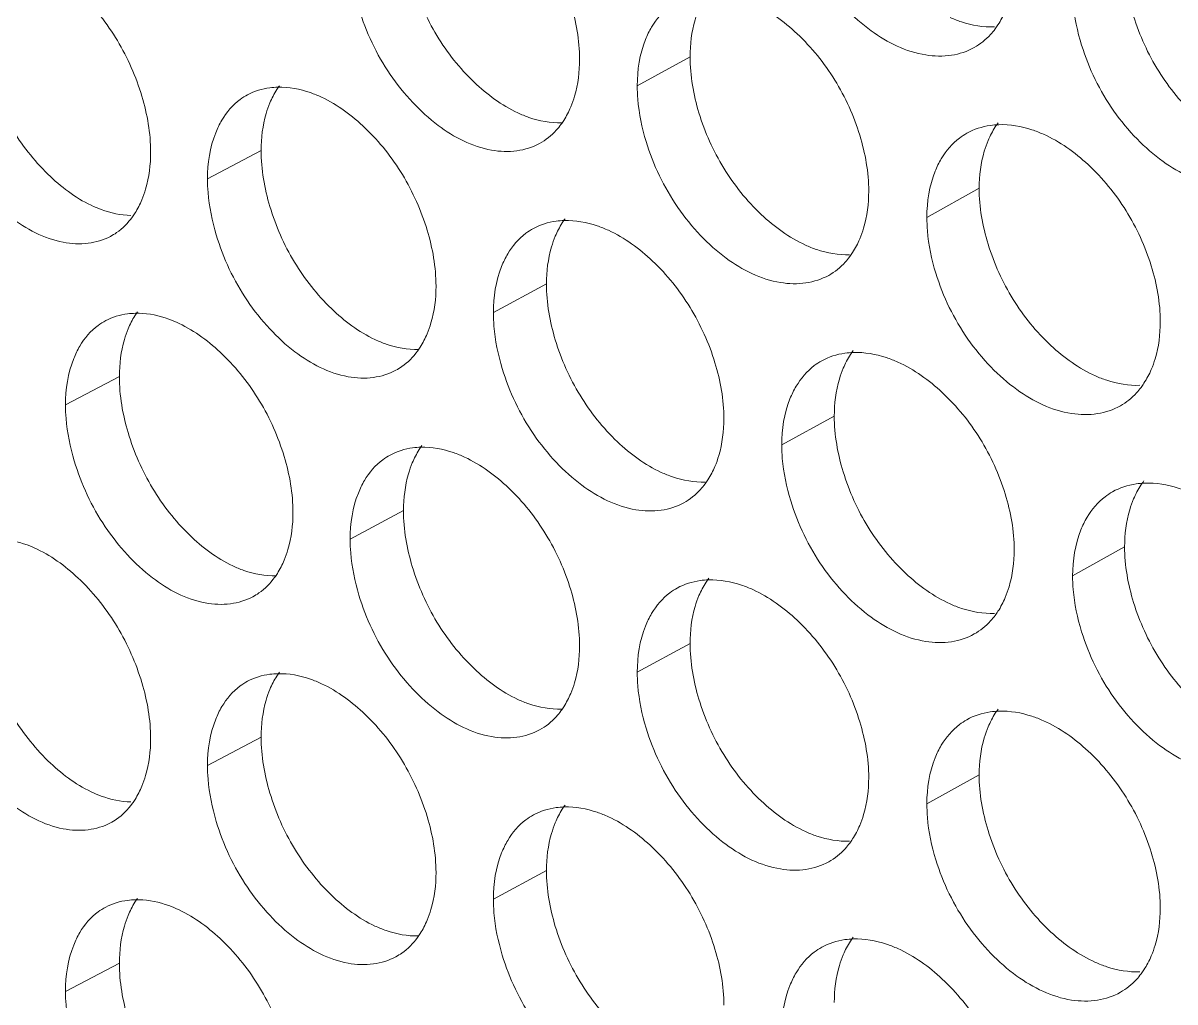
# Model space of a CAD drawing. Header units: millimetres. Extents: x 1177 to 4147, y 93 to 2194.
# Drawn here: x 2591.68 to 2607.16, y 832.32 to 845.47 of the extents above; entities that cross this region are included whole.
import ezdxf

# ---------------------------------------------------------------- set-up
doc = ezdxf.new("R2010")
doc.units = ezdxf.units.MM
doc.header["$LTSCALE"] = 0.1
doc.layers.get('0').update_dxf_attribs({"lineweight": 13})
doc.layers.add('标注', color=251, linetype='Continuous', lineweight=9)

# ---------------------------------------------------------------- blocks, each defined once
blk = doc.blocks.new('02')
at = {"layer": '标注'}
for p, q in [((4484.335, 798.428), (4483.321, 797.875)), ((4476.103, 796.631), (4475.073, 796.086)), ((4489.883, 795.907), (4488.88, 795.35)), ((4481.579, 794.072), (4480.56, 793.522)), ((4473.382, 792.295), (4472.348, 791.752)), ((4473.382, 792.295), (4472.348, 791.752)), ((4487.103, 791.539), (4486.094, 790.984)), ((4478.835, 789.724), (4477.811, 789.176)), ((4478.835, 789.724), (4477.811, 789.176)), ((4492.675, 789.032), (4491.677, 788.472)), ((4484.335, 787.178), (4483.321, 786.625)), ((4484.335, 787.178), (4483.321, 786.625)), ((4476.103, 785.381), (4475.073, 784.836)), ((4489.883, 784.657), (4488.88, 784.1)), ((4489.883, 784.657), (4488.88, 784.1)), ((4481.579, 782.822), (4480.56, 782.272)), ((4473.382, 781.045), (4472.348, 780.502))]:
    blk.add_line(p, q, dxfattribs=at)
for centre in [(4473.723, 791.993), (4473.723, 791.993), (4473.723, 780.743)]:
    blk.add_arc(centre, 1.518, 88.601, 91.1331, dxfattribs=at)
for points, knots in [([(4482.215, 798.383), (4482.215, 798.745), (4482.081, 799.495), (4481.613, 800.537), (4480.914, 801.416), (4480.32, 801.856), (4480.009, 802)], [0, 0, 0, 0, 0.245474, 0.508798, 0.767386, 1, 1, 1, 1]), ([(4486.266, 801.163), (4486.403, 800.715), (4486.713, 800.073), (4487.297, 799.359), (4487.918, 798.805), (4488.634, 798.448), (4489.344, 798.432), (4489.655, 798.533), (4489.789, 798.608)], [0, 0, 0, 0, 0.289156, 0.431962, 0.567662, 0.803187, 0.90495, 1, 1, 1, 1]), ([(4478.835, 800.974), (4478.835, 800.611), (4478.968, 799.861), (4479.431, 798.818), (4480.127, 797.939), (4480.719, 797.498), (4481.029, 797.354)], [0, 0, 0, 0, 0.245779, 0.509251, 0.767678, 1, 1, 1, 1]), ([(4473.982, 796.601), (4473.982, 796.964), (4473.849, 797.715), (4473.388, 798.759), (4472.699, 799.642), (4472.112, 800.087), (4471.804, 800.234)], [0, 0, 0, 0, 0.246007, 0.509819, 0.768332, 1, 1, 1, 1]), ([(4492.675, 800.282), (4492.675, 799.921), (4492.811, 799.171), (4493.285, 798.132), (4493.997, 797.26), (4494.601, 796.828), (4494.917, 796.689)], [0, 0, 0, 0, 0.244904, 0.507573, 0.76612, 1, 1, 1, 1]), ([(4491.677, 799.722), (4491.677, 799.636), (4491.693, 799.274), (4491.768, 798.915), (4491.85, 798.652)], [0, 0, 0, 0, 0.238976, 1, 1, 1, 1]), ([(4484.09, 799.49), (4484.04, 799.463), (4483.844, 799.336), (4483.688, 799.152), (4483.598, 799.001)], [0, 0, 0, 0, 0.24404, 1, 1, 1, 1]), ([(4487.764, 795.853), (4487.764, 796.215), (4487.629, 796.965), (4487.157, 798.005), (4486.451, 798.88), (4485.852, 799.317), (4485.539, 799.46)], [0, 0, 0, 0, 0.245121, 0.508123, 0.76676, 1, 1, 1, 1]), ([(4477.98, 799.353), (4478.114, 798.906), (4478.418, 798.265), (4478.992, 797.549), (4479.601, 796.991), (4480.304, 796.626), (4481.005, 796.599), (4481.312, 796.695), (4481.445, 796.767)], [0, 0, 0, 0, 0.290439, 0.433641, 0.56952, 0.80462, 0.905741, 1, 1, 1, 1]), ([(4484.506, 799.344), (4484.477, 799.276), (4484.373, 798.982), (4484.335, 798.666), (4484.335, 798.428)], [0, 0, 0, 0, 0.234326, 1, 1, 1, 1]), ([(4490.19, 798.964), (4490.209, 798.99), (4490.284, 799.098), (4490.345, 799.215), (4490.384, 799.306)], [0, 0, 0, 0, 0.24338, 1, 1, 1, 1]), ([(4470.674, 799.216), (4470.674, 798.853), (4470.806, 798.102), (4471.263, 797.057), (4471.948, 796.173), (4472.533, 795.727), (4472.84, 795.581)], [0, 0, 0, 0, 0.246312, 0.510271, 0.768623, 1, 1, 1, 1]), ([(4489.326, 799.185), (4489.397, 799.153), (4489.668, 799.047), (4489.964, 798.995), (4490.177, 799.003)], [0, 0, 0, 0, 0.267181, 1, 1, 1, 1]), ([(4483.598, 799.001), (4483.552, 798.924), (4483.382, 798.573), (4483.321, 798.174), (4483.321, 797.875)], [0, 0, 0, 0, 0.23034, 1, 1, 1, 1]), ([(4489.789, 798.608), (4489.905, 798.673), (4490.048, 798.789), (4490.162, 798.927), (4490.19, 798.964)], [0, 0, 0, 0, 0.743342, 1, 1, 1, 1]), ([(4491.85, 798.652), (4491.988, 798.204), (4492.302, 797.561), (4492.894, 796.849), (4493.522, 796.297), (4494.247, 795.946), (4494.963, 795.937), (4495.276, 796.042), (4495.411, 796.119)], [0, 0, 0, 0, 0.288311, 0.430859, 0.566442, 0.80225, 0.904434, 1, 1, 1, 1]), ([(4482.045, 797.468), (4482.073, 797.535), (4482.177, 797.829), (4482.215, 798.144), (4482.215, 798.383)], [0, 0, 0, 0, 0.234266, 1, 1, 1, 1]), ([(4484.335, 798.428), (4484.335, 798.066), (4484.469, 797.315), (4484.937, 796.274), (4485.639, 795.398), (4486.236, 794.961), (4486.549, 794.818)], [0, 0, 0, 0, 0.245427, 0.508577, 0.767052, 1, 1, 1, 1]), ([(4475.844, 797.702), (4475.794, 797.675), (4475.595, 797.551), (4475.439, 797.366), (4475.349, 797.214)], [0, 0, 0, 0, 0.243618, 1, 1, 1, 1]), ([(4476.424, 797.847), (4476.373, 797.846), (4476.173, 797.831), (4475.975, 797.772), (4475.844, 797.702)], [0, 0, 0, 0, 0.258513, 1, 1, 1, 1]), ([(4476.453, 797.876), (4476.435, 797.851), (4476.365, 797.747), (4476.308, 797.634), (4476.271, 797.546)], [0, 0, 0, 0, 0.243002, 1, 1, 1, 1]), ([(4477.262, 797.655), (4477.192, 797.688), (4476.926, 797.797), (4476.635, 797.852), (4476.424, 797.847)], [0, 0, 0, 0, 0.268167, 1, 1, 1, 1]), ([(4483.321, 797.875), (4483.321, 797.788), (4483.337, 797.426), (4483.412, 797.067), (4483.492, 796.803)], [0, 0, 0, 0, 0.23887, 1, 1, 1, 1]), ([(4469.802, 797.601), (4469.934, 797.156), (4470.232, 796.515), (4470.795, 795.796), (4471.392, 795.235), (4472.082, 794.862), (4472.774, 794.825), (4473.078, 794.915), (4473.209, 794.984)], [0, 0, 0, 0, 0.291742, 0.435347, 0.571412, 0.806086, 0.906551, 1, 1, 1, 1]), ([(4476.271, 797.546), (4476.243, 797.479), (4476.14, 797.185), (4476.103, 796.87), (4476.103, 796.631)], [0, 0, 0, 0, 0.233879, 1, 1, 1, 1]), ([(4479.459, 794.033), (4479.459, 794.395), (4479.325, 795.145), (4478.86, 796.188), (4478.163, 797.068), (4477.572, 797.51), (4477.262, 797.655)], [0, 0, 0, 0, 0.245651, 0.509137, 0.767701, 1, 1, 1, 1]), ([(4481.857, 797.133), (4481.876, 797.158), (4481.948, 797.264), (4482.007, 797.378), (4482.045, 797.468)], [0, 0, 0, 0, 0.243157, 1, 1, 1, 1]), ([(4481.029, 797.354), (4481.099, 797.321), (4481.366, 797.213), (4481.658, 797.16), (4481.869, 797.165)], [0, 0, 0, 0, 0.267719, 1, 1, 1, 1]), ([(4475.349, 797.214), (4475.303, 797.137), (4475.133, 796.785), (4475.073, 796.386), (4475.073, 796.086)], [0, 0, 0, 0, 0.229607, 1, 1, 1, 1]), ([(4481.445, 796.767), (4481.566, 796.832), (4481.713, 796.951), (4481.829, 797.094), (4481.857, 797.133)], [0, 0, 0, 0, 0.74257, 1, 1, 1, 1]), ([(4490.26, 797.128), (4490.205, 797.126), (4489.993, 797.108), (4489.784, 797.041), (4489.646, 796.964)], [0, 0, 0, 0, 0.258601, 1, 1, 1, 1]), ([(4490.248, 797.165), (4490.229, 797.14), (4490.155, 797.032), (4490.094, 796.916), (4490.055, 796.824)], [0, 0, 0, 0, 0.243364, 1, 1, 1, 1]), ([(4491.116, 796.945), (4491.045, 796.977), (4490.772, 797.084), (4490.475, 797.135), (4490.26, 797.128)], [0, 0, 0, 0, 0.267261, 1, 1, 1, 1]), ([(4483.492, 796.803), (4483.628, 796.356), (4483.936, 795.714), (4484.517, 794.999), (4485.134, 794.444), (4485.845, 794.084), (4486.552, 794.065), (4486.862, 794.164), (4486.996, 794.238)], [0, 0, 0, 0, 0.289581, 0.432519, 0.568278, 0.803661, 0.905212, 1, 1, 1, 1]), ([(4489.646, 796.964), (4489.597, 796.936), (4489.402, 796.809), (4489.247, 796.626), (4489.157, 796.475)], [0, 0, 0, 0, 0.244306, 1, 1, 1, 1]), ([(4490.055, 796.824), (4490.027, 796.757), (4489.922, 796.462), (4489.883, 796.146), (4489.883, 795.907)], [0, 0, 0, 0, 0.234624, 1, 1, 1, 1]), ([(4493.36, 793.349), (4493.36, 793.711), (4493.224, 794.461), (4492.747, 795.499), (4492.035, 796.371), (4491.432, 796.805), (4491.116, 796.945)], [0, 0, 0, 0, 0.244772, 0.507452, 0.766137, 1, 1, 1, 1]), ([(4473.813, 795.688), (4473.841, 795.755), (4473.944, 796.049), (4473.982, 796.363), (4473.982, 796.601)], [0, 0, 0, 0, 0.233818, 1, 1, 1, 1]), ([(4476.103, 796.631), (4476.103, 796.269), (4476.235, 795.518), (4476.696, 794.475), (4477.388, 793.594), (4477.978, 793.151), (4478.287, 793.006)], [0, 0, 0, 0, 0.245956, 0.50959, 0.767992, 1, 1, 1, 1]), ([(4489.157, 796.475), (4489.111, 796.398), (4488.94, 796.047), (4488.88, 795.649), (4488.88, 795.35)], [0, 0, 0, 0, 0.230825, 1, 1, 1, 1]), ([(4475.073, 796.086), (4475.073, 795.999), (4475.089, 795.636), (4475.163, 795.277), (4475.242, 795.013)], [0, 0, 0, 0, 0.238766, 1, 1, 1, 1]), ([(4487.592, 794.937), (4487.621, 795.004), (4487.725, 795.299), (4487.764, 795.614), (4487.764, 795.853)], [0, 0, 0, 0, 0.234564, 1, 1, 1, 1]), ([(4489.883, 795.907), (4489.883, 795.546), (4490.018, 794.796), (4490.491, 793.756), (4491.199, 792.883), (4491.801, 792.449), (4492.115, 792.309)], [0, 0, 0, 0, 0.245078, 0.507907, 0.76643, 1, 1, 1, 1]), ([(4472.84, 795.581), (4472.903, 795.55), (4473.146, 795.448), (4473.409, 795.391), (4473.602, 795.386)], [0, 0, 0, 0, 0.266746, 1, 1, 1, 1]), ([(4473.633, 795.36), (4473.65, 795.384), (4473.72, 795.488), (4473.777, 795.6), (4473.813, 795.688)], [0, 0, 0, 0, 0.242949, 1, 1, 1, 1]), ([(4473.209, 794.984), (4473.251, 795.006), (4473.413, 795.104), (4473.549, 795.244), (4473.633, 795.36)], [0, 0, 0, 0, 0.245453, 1, 1, 1, 1]), ([(4481.923, 795.29), (4481.87, 795.288), (4481.665, 795.272), (4481.463, 795.21), (4481.329, 795.137)], [0, 0, 0, 0, 0.258546, 1, 1, 1, 1]), ([(4481.935, 795.322), (4481.917, 795.297), (4481.845, 795.192), (4481.786, 795.077), (4481.749, 794.988)], [0, 0, 0, 0, 0.243142, 1, 1, 1, 1]), ([(4482.768, 795.102), (4482.697, 795.134), (4482.429, 795.242), (4482.135, 795.295), (4481.923, 795.29)], [0, 0, 0, 0, 0.267799, 1, 1, 1, 1]), ([(4488.88, 795.35), (4488.88, 795.263), (4488.896, 794.901), (4488.971, 794.543), (4489.052, 794.279)], [0, 0, 0, 0, 0.23894, 1, 1, 1, 1]), ([(4481.329, 795.137), (4481.279, 795.11), (4481.082, 794.985), (4480.926, 794.801), (4480.836, 794.649)], [0, 0, 0, 0, 0.243902, 1, 1, 1, 1]), ([(4484.984, 791.49), (4484.984, 791.851), (4484.849, 792.602), (4484.379, 793.643), (4483.676, 794.52), (4483.08, 794.958), (4482.768, 795.102)], [0, 0, 0, 0, 0.245297, 0.50846, 0.767072, 1, 1, 1, 1]), ([(4475.242, 795.013), (4475.375, 794.566), (4475.677, 793.925), (4476.248, 793.208), (4476.852, 792.649), (4477.551, 792.282), (4478.249, 792.251), (4478.555, 792.345), (4478.688, 792.416)], [0, 0, 0, 0, 0.290871, 0.434206, 0.570147, 0.805105, 0.906009, 1, 1, 1, 1]), ([(4481.749, 794.988), (4481.721, 794.921), (4481.617, 794.626), (4481.579, 794.311), (4481.579, 794.072)], [0, 0, 0, 0, 0.234177, 1, 1, 1, 1]), ([(4486.549, 794.818), (4486.619, 794.786), (4486.889, 794.679), (4487.183, 794.627), (4487.396, 794.634)], [0, 0, 0, 0, 0.267358, 1, 1, 1, 1]), ([(4487.4, 794.597), (4487.419, 794.623), (4487.493, 794.73), (4487.554, 794.846), (4487.592, 794.937)], [0, 0, 0, 0, 0.243304, 1, 1, 1, 1]), ([(4480.836, 794.649), (4480.791, 794.572), (4480.62, 794.22), (4480.56, 793.822), (4480.56, 793.522)], [0, 0, 0, 0, 0.230096, 1, 1, 1, 1]), ([(4486.996, 794.238), (4487.114, 794.303), (4487.258, 794.42), (4487.372, 794.56), (4487.4, 794.597)], [0, 0, 0, 0, 0.743092, 1, 1, 1, 1]), ([(4489.052, 794.279), (4489.189, 793.831), (4489.502, 793.188), (4490.089, 792.476), (4490.714, 791.923), (4491.435, 791.568), (4492.147, 791.556), (4492.459, 791.659), (4492.594, 791.735)], [0, 0, 0, 0, 0.288732, 0.431409, 0.567051, 0.802717, 0.904691, 1, 1, 1, 1]), ([(4479.289, 793.118), (4479.317, 793.185), (4479.421, 793.479), (4479.459, 793.794), (4479.459, 794.033)], [0, 0, 0, 0, 0.234117, 1, 1, 1, 1]), ([(4481.579, 794.072), (4481.579, 793.71), (4481.713, 792.96), (4482.178, 791.918), (4482.877, 791.04), (4483.471, 790.601), (4483.783, 790.458)], [0, 0, 0, 0, 0.245602, 0.508914, 0.767364, 1, 1, 1, 1]), ([(4473.693, 793.51), (4473.642, 793.509), (4473.444, 793.495), (4473.249, 793.437), (4473.119, 793.369)], [0, 0, 0, 0, 0.258498, 1, 1, 1, 1]), ([(4473.693, 793.51), (4473.642, 793.509), (4473.444, 793.495), (4473.249, 793.437), (4473.119, 793.369)], [0, 0, 0, 0, 0.258498, 1, 1, 1, 1]), ([(4473.73, 793.537), (4473.712, 793.512), (4473.643, 793.409), (4473.586, 793.297), (4473.55, 793.21)], [0, 0, 0, 0, 0.242934, 1, 1, 1, 1]), ([(4473.73, 793.537), (4473.712, 793.512), (4473.643, 793.409), (4473.586, 793.297), (4473.55, 793.21)], [0, 0, 0, 0, 0.242934, 1, 1, 1, 1]), ([(4474.527, 793.316), (4474.463, 793.347), (4474.219, 793.449), (4473.954, 793.506), (4473.76, 793.51)], [0, 0, 0, 0, 0.266809, 1, 1, 1, 1]), ([(4474.527, 793.316), (4474.463, 793.347), (4474.219, 793.449), (4473.954, 793.506), (4473.76, 793.51)], [0, 0, 0, 0, 0.266809, 1, 1, 1, 1]), ([(4480.56, 793.522), (4480.56, 793.435), (4480.576, 793.073), (4480.65, 792.714), (4480.73, 792.45)], [0, 0, 0, 0, 0.238835, 1, 1, 1, 1]), ([(4473.119, 793.369), (4473.069, 793.342), (4472.87, 793.218), (4472.713, 793.033), (4472.623, 792.881)], [0, 0, 0, 0, 0.243471, 1, 1, 1, 1]), ([(4473.119, 793.369), (4473.069, 793.342), (4472.87, 793.218), (4472.713, 793.033), (4472.623, 792.881)], [0, 0, 0, 0, 0.243471, 1, 1, 1, 1]), ([(4476.714, 789.689), (4476.714, 790.051), (4476.581, 790.802), (4476.118, 791.845), (4475.425, 792.727), (4474.836, 793.17), (4474.527, 793.316)], [0, 0, 0, 0, 0.245829, 0.509477, 0.768016, 1, 1, 1, 1]), ([(4476.714, 789.689), (4476.714, 790.051), (4476.581, 790.802), (4476.118, 791.845), (4475.425, 792.727), (4474.836, 793.17), (4474.527, 793.316)], [0, 0, 0, 0, 0.245829, 0.509477, 0.768016, 1, 1, 1, 1]), ([(4493.187, 792.432), (4493.216, 792.5), (4493.321, 792.794), (4493.36, 793.11), (4493.36, 793.349)], [0, 0, 0, 0, 0.234862, 1, 1, 1, 1]), ([(4473.55, 793.21), (4473.522, 793.143), (4473.42, 792.848), (4473.382, 792.534), (4473.382, 792.295)], [0, 0, 0, 0, 0.23373, 1, 1, 1, 1]), ([(4473.55, 793.21), (4473.522, 793.143), (4473.42, 792.848), (4473.382, 792.534), (4473.382, 792.295)], [0, 0, 0, 0, 0.23373, 1, 1, 1, 1]), ([(4479.104, 792.785), (4479.122, 792.81), (4479.193, 792.915), (4479.252, 793.029), (4479.289, 793.118)], [0, 0, 0, 0, 0.243086, 1, 1, 1, 1]), ([(4472.623, 792.881), (4472.578, 792.804), (4472.407, 792.452), (4472.348, 792.053), (4472.348, 791.752)], [0, 0, 0, 0, 0.229361, 1, 1, 1, 1]), ([(4472.623, 792.881), (4472.578, 792.804), (4472.407, 792.452), (4472.348, 792.053), (4472.348, 791.752)], [0, 0, 0, 0, 0.229361, 1, 1, 1, 1]), ([(4478.287, 793.006), (4478.357, 792.974), (4478.623, 792.865), (4478.913, 792.811), (4479.124, 792.816)], [0, 0, 0, 0, 0.267902, 1, 1, 1, 1]), ([(4478.688, 792.416), (4478.728, 792.438), (4478.887, 792.535), (4479.021, 792.672), (4479.104, 792.785)], [0, 0, 0, 0, 0.245781, 1, 1, 1, 1]), ([(4486.862, 792.599), (4486.812, 792.571), (4486.617, 792.445), (4486.461, 792.261), (4486.372, 792.11)], [0, 0, 0, 0, 0.244174, 1, 1, 1, 1]), ([(4487.469, 792.758), (4487.415, 792.757), (4487.205, 792.739), (4486.999, 792.674), (4486.862, 792.599)], [0, 0, 0, 0, 0.258582, 1, 1, 1, 1]), ([(4487.465, 792.795), (4487.447, 792.769), (4487.373, 792.662), (4487.313, 792.546), (4487.275, 792.456)], [0, 0, 0, 0, 0.243288, 1, 1, 1, 1]), ([(4488.322, 792.574), (4488.25, 792.606), (4487.979, 792.713), (4487.683, 792.765), (4487.469, 792.758)], [0, 0, 0, 0, 0.267438, 1, 1, 1, 1]), ([(4480.73, 792.45), (4480.865, 792.003), (4481.171, 791.361), (4481.748, 790.646), (4482.361, 790.089), (4483.069, 789.727), (4483.772, 789.704), (4484.081, 789.801), (4484.214, 789.874)], [0, 0, 0, 0, 0.290009, 0.433078, 0.568897, 0.804139, 0.905475, 1, 1, 1, 1]), ([(4487.275, 792.456), (4487.246, 792.388), (4487.142, 792.094), (4487.103, 791.778), (4487.103, 791.539)], [0, 0, 0, 0, 0.234476, 1, 1, 1, 1]), ([(4490.556, 788.973), (4490.556, 789.334), (4490.42, 790.085), (4489.946, 791.124), (4489.237, 791.998), (4488.636, 792.433), (4488.322, 792.574)], [0, 0, 0, 0, 0.244947, 0.507787, 0.766448, 1, 1, 1, 1]), ([(4492.991, 792.088), (4493.01, 792.114), (4493.086, 792.222), (4493.148, 792.34), (4493.187, 792.432)], [0, 0, 0, 0, 0.243456, 1, 1, 1, 1]), ([(4473.382, 792.295), (4473.382, 791.933), (4473.514, 791.182), (4473.973, 790.138), (4474.662, 789.255), (4475.249, 788.811), (4475.558, 788.665)], [0, 0, 0, 0, 0.246134, 0.50993, 0.768307, 1, 1, 1, 1]), ([(4473.382, 792.295), (4473.382, 791.933), (4473.514, 791.182), (4473.973, 790.138), (4474.662, 789.255), (4475.249, 788.811), (4475.558, 788.665)], [0, 0, 0, 0, 0.246134, 0.50993, 0.768307, 1, 1, 1, 1]), ([(4492.115, 792.309), (4492.187, 792.277), (4492.459, 792.171), (4492.756, 792.12), (4492.97, 792.128)], [0, 0, 0, 0, 0.267006, 1, 1, 1, 1]), ([(4486.372, 792.11), (4486.326, 792.033), (4486.155, 791.681), (4486.094, 791.283), (4486.094, 790.984)], [0, 0, 0, 0, 0.230583, 1, 1, 1, 1]), ([(4492.594, 791.735), (4492.709, 791.8), (4492.85, 791.914), (4492.963, 792.052), (4492.991, 792.088)], [0, 0, 0, 0, 0.743585, 1, 1, 1, 1]), ([(4472.348, 791.752), (4472.348, 791.665), (4472.364, 791.303), (4472.437, 790.943), (4472.516, 790.679)], [0, 0, 0, 0, 0.238732, 1, 1, 1, 1]), ([(4472.348, 791.752), (4472.348, 791.665), (4472.364, 791.303), (4472.437, 790.943), (4472.516, 790.679)], [0, 0, 0, 0, 0.238732, 1, 1, 1, 1]), ([(4484.813, 790.574), (4484.841, 790.641), (4484.945, 790.936), (4484.984, 791.251), (4484.984, 791.49)], [0, 0, 0, 0, 0.234415, 1, 1, 1, 1]), ([(4487.103, 791.539), (4487.103, 791.177), (4487.238, 790.427), (4487.708, 789.387), (4488.413, 788.512), (4489.012, 788.077), (4489.326, 787.935)], [0, 0, 0, 0, 0.245252, 0.508241, 0.76674, 1, 1, 1, 1]), ([(4479.168, 790.94), (4479.115, 790.939), (4478.913, 790.924), (4478.713, 790.863), (4478.581, 790.791)], [0, 0, 0, 0, 0.258529, 1, 1, 1, 1]), ([(4479.168, 790.94), (4479.115, 790.939), (4478.913, 790.924), (4478.713, 790.863), (4478.581, 790.791)], [0, 0, 0, 0, 0.258529, 1, 1, 1, 1]), ([(4479.188, 790.971), (4479.17, 790.946), (4479.099, 790.841), (4479.041, 790.727), (4479.004, 790.639)], [0, 0, 0, 0, 0.243071, 1, 1, 1, 1]), ([(4479.188, 790.971), (4479.17, 790.946), (4479.099, 790.841), (4479.041, 790.727), (4479.004, 790.639)], [0, 0, 0, 0, 0.243071, 1, 1, 1, 1]), ([(4480.009, 790.75), (4479.939, 790.783), (4479.671, 790.891), (4479.379, 790.945), (4479.168, 790.94)], [0, 0, 0, 0, 0.267982, 1, 1, 1, 1]), ([(4480.009, 790.75), (4479.939, 790.783), (4479.671, 790.891), (4479.379, 790.945), (4479.168, 790.94)], [0, 0, 0, 0, 0.267982, 1, 1, 1, 1]), ([(4486.094, 790.984), (4486.094, 790.898), (4486.111, 790.535), (4486.185, 790.176), (4486.266, 789.913)], [0, 0, 0, 0, 0.238905, 1, 1, 1, 1]), ([(4472.516, 790.679), (4472.649, 790.233), (4472.949, 789.592), (4473.515, 788.874), (4474.116, 788.314), (4474.81, 787.944), (4475.505, 787.91), (4475.81, 788.002), (4475.943, 788.072)], [0, 0, 0, 0, 0.291305, 0.434775, 0.570777, 0.805593, 0.906279, 1, 1, 1, 1]), ([(4472.516, 790.679), (4472.649, 790.233), (4472.949, 789.592), (4473.515, 788.874), (4474.116, 788.314), (4474.81, 787.944), (4475.505, 787.91), (4475.81, 788.002), (4475.943, 788.072)], [0, 0, 0, 0, 0.291305, 0.434775, 0.570777, 0.805593, 0.906279, 1, 1, 1, 1]), ([(4478.581, 790.791), (4478.53, 790.765), (4478.333, 790.639), (4478.176, 790.455), (4478.087, 790.303)], [0, 0, 0, 0, 0.243762, 1, 1, 1, 1]), ([(4478.581, 790.791), (4478.53, 790.765), (4478.333, 790.639), (4478.176, 790.455), (4478.087, 790.303)], [0, 0, 0, 0, 0.243762, 1, 1, 1, 1]), ([(4479.004, 790.639), (4478.976, 790.572), (4478.873, 790.277), (4478.835, 789.962), (4478.835, 789.724)], [0, 0, 0, 0, 0.234028, 1, 1, 1, 1]), ([(4479.004, 790.639), (4478.976, 790.572), (4478.873, 790.277), (4478.835, 789.962), (4478.835, 789.724)], [0, 0, 0, 0, 0.234028, 1, 1, 1, 1]), ([(4482.215, 787.133), (4482.215, 787.495), (4482.081, 788.245), (4481.613, 789.287), (4480.914, 790.166), (4480.32, 790.606), (4480.009, 790.75)], [0, 0, 0, 0, 0.245474, 0.508798, 0.767386, 1, 1, 1, 1]), ([(4482.215, 787.133), (4482.215, 787.495), (4482.081, 788.245), (4481.613, 789.287), (4480.914, 790.166), (4480.32, 790.606), (4480.009, 790.75)], [0, 0, 0, 0, 0.245474, 0.508798, 0.767386, 1, 1, 1, 1]), ([(4483.783, 790.458), (4483.853, 790.426), (4484.122, 790.318), (4484.415, 790.265), (4484.627, 790.271)], [0, 0, 0, 0, 0.267537, 1, 1, 1, 1]), ([(4484.623, 790.237), (4484.641, 790.262), (4484.715, 790.368), (4484.775, 790.484), (4484.813, 790.574)], [0, 0, 0, 0, 0.24323, 1, 1, 1, 1]), ([(4478.087, 790.303), (4478.041, 790.226), (4477.87, 789.874), (4477.811, 789.476), (4477.811, 789.176)], [0, 0, 0, 0, 0.229851, 1, 1, 1, 1]), ([(4478.087, 790.303), (4478.041, 790.226), (4477.87, 789.874), (4477.811, 789.476), (4477.811, 789.176)], [0, 0, 0, 0, 0.229851, 1, 1, 1, 1]), ([(4484.214, 789.874), (4484.334, 789.939), (4484.479, 790.057), (4484.595, 790.199), (4484.623, 790.237)], [0, 0, 0, 0, 0.742834, 1, 1, 1, 1]), ([(4493.063, 790.253), (4493.007, 790.251), (4492.793, 790.232), (4492.581, 790.164), (4492.442, 790.086)], [0, 0, 0, 0, 0.25862, 1, 1, 1, 1]), ([(4493.043, 790.293), (4493.024, 790.267), (4492.948, 790.159), (4492.887, 790.041), (4492.848, 789.95)], [0, 0, 0, 0, 0.24344, 1, 1, 1, 1]), ([(4493.923, 790.073), (4493.851, 790.105), (4493.577, 790.211), (4493.279, 790.261), (4493.063, 790.253)], [0, 0, 0, 0, 0.267086, 1, 1, 1, 1]), ([(4492.442, 790.086), (4492.393, 790.058), (4492.199, 789.93), (4492.044, 789.747), (4491.954, 789.596)], [0, 0, 0, 0, 0.244434, 1, 1, 1, 1]), ([(4492.848, 789.95), (4492.819, 789.882), (4492.714, 789.587), (4492.675, 789.271), (4492.675, 789.032)], [0, 0, 0, 0, 0.234773, 1, 1, 1, 1]), ([(4478.835, 789.724), (4478.835, 789.361), (4478.968, 788.611), (4479.431, 787.568), (4480.127, 786.689), (4480.719, 786.248), (4481.029, 786.104)], [0, 0, 0, 0, 0.245779, 0.509251, 0.767678, 1, 1, 1, 1]), ([(4478.835, 789.724), (4478.835, 789.361), (4478.968, 788.611), (4479.431, 787.568), (4480.127, 786.689), (4480.719, 786.248), (4481.029, 786.104)], [0, 0, 0, 0, 0.245779, 0.509251, 0.767678, 1, 1, 1, 1]), ([(4486.266, 789.913), (4486.403, 789.465), (4486.713, 788.823), (4487.297, 788.109), (4487.918, 787.555), (4488.634, 787.198), (4489.344, 787.182), (4489.655, 787.283), (4489.789, 787.358)], [0, 0, 0, 0, 0.289156, 0.431962, 0.567662, 0.803187, 0.90495, 1, 1, 1, 1]), ([(4476.545, 788.775), (4476.573, 788.842), (4476.676, 789.136), (4476.714, 789.45), (4476.714, 789.689)], [0, 0, 0, 0, 0.233967, 1, 1, 1, 1]), ([(4476.545, 788.775), (4476.573, 788.842), (4476.676, 789.136), (4476.714, 789.45), (4476.714, 789.689)], [0, 0, 0, 0, 0.233967, 1, 1, 1, 1]), ([(4491.954, 789.596), (4491.908, 789.519), (4491.738, 789.169), (4491.677, 788.771), (4491.677, 788.472)], [0, 0, 0, 0, 0.231067, 1, 1, 1, 1]), ([(4471.804, 788.984), (4471.742, 789.014), (4471.501, 789.116), (4471.24, 789.174), (4471.049, 789.18)], [0, 0, 0, 0, 0.266802, 1, 1, 1, 1]), ([(4477.811, 789.176), (4477.811, 789.089), (4477.827, 788.726), (4477.9, 788.367), (4477.98, 788.103)], [0, 0, 0, 0, 0.2388, 1, 1, 1, 1]), ([(4477.811, 789.176), (4477.811, 789.089), (4477.827, 788.726), (4477.9, 788.367), (4477.98, 788.103)], [0, 0, 0, 0, 0.2388, 1, 1, 1, 1]), ([(4473.982, 785.351), (4473.982, 785.714), (4473.849, 786.465), (4473.388, 787.509), (4472.699, 788.392), (4472.112, 788.837), (4471.804, 788.984)], [0, 0, 0, 0, 0.246007, 0.509819, 0.768332, 1, 1, 1, 1]), ([(4490.384, 788.056), (4490.412, 788.124), (4490.517, 788.418), (4490.556, 788.734), (4490.556, 788.973)], [0, 0, 0, 0, 0.234713, 1, 1, 1, 1]), ([(4492.675, 789.032), (4492.675, 788.671), (4492.811, 787.921), (4493.285, 786.882), (4493.997, 786.01), (4494.601, 785.578), (4494.917, 785.439)], [0, 0, 0, 0, 0.244904, 0.507573, 0.76612, 1, 1, 1, 1]), ([(4475.558, 788.665), (4475.627, 788.633), (4475.891, 788.523), (4476.181, 788.468), (4476.39, 788.473)], [0, 0, 0, 0, 0.268088, 1, 1, 1, 1]), ([(4475.558, 788.665), (4475.627, 788.633), (4475.891, 788.523), (4476.181, 788.468), (4476.39, 788.473)], [0, 0, 0, 0, 0.268088, 1, 1, 1, 1]), ([(4476.362, 788.444), (4476.38, 788.469), (4476.451, 788.573), (4476.508, 788.686), (4476.545, 788.775)], [0, 0, 0, 0, 0.243017, 1, 1, 1, 1]), ([(4476.362, 788.444), (4476.38, 788.469), (4476.451, 788.573), (4476.508, 788.686), (4476.545, 788.775)], [0, 0, 0, 0, 0.243017, 1, 1, 1, 1]), ([(4475.943, 788.072), (4475.983, 788.094), (4476.144, 788.192), (4476.279, 788.329), (4476.362, 788.444)], [0, 0, 0, 0, 0.245619, 1, 1, 1, 1]), ([(4475.943, 788.072), (4475.983, 788.094), (4476.144, 788.192), (4476.279, 788.329), (4476.362, 788.444)], [0, 0, 0, 0, 0.245619, 1, 1, 1, 1]), ([(4484.69, 788.396), (4484.637, 788.394), (4484.429, 788.378), (4484.225, 788.314), (4484.09, 788.24)], [0, 0, 0, 0, 0.258563, 1, 1, 1, 1]), ([(4484.69, 788.396), (4484.637, 788.394), (4484.429, 788.378), (4484.225, 788.314), (4484.09, 788.24)], [0, 0, 0, 0, 0.258563, 1, 1, 1, 1]), ([(4484.695, 788.43), (4484.676, 788.405), (4484.603, 788.299), (4484.544, 788.183), (4484.506, 788.094)], [0, 0, 0, 0, 0.243214, 1, 1, 1, 1]), ([(4484.695, 788.43), (4484.676, 788.405), (4484.603, 788.299), (4484.544, 788.183), (4484.506, 788.094)], [0, 0, 0, 0, 0.243214, 1, 1, 1, 1]), ([(4485.539, 788.21), (4485.468, 788.242), (4485.198, 788.35), (4484.903, 788.402), (4484.69, 788.396)], [0, 0, 0, 0, 0.267618, 1, 1, 1, 1]), ([(4485.539, 788.21), (4485.468, 788.242), (4485.198, 788.35), (4484.903, 788.402), (4484.69, 788.396)], [0, 0, 0, 0, 0.267618, 1, 1, 1, 1]), ([(4491.677, 788.472), (4491.677, 788.386), (4491.693, 788.024), (4491.768, 787.665), (4491.85, 787.402)], [0, 0, 0, 0, 0.238976, 1, 1, 1, 1]), ([(4484.09, 788.24), (4484.04, 788.213), (4483.844, 788.086), (4483.688, 787.902), (4483.598, 787.751)], [0, 0, 0, 0, 0.24404, 1, 1, 1, 1]), ([(4484.09, 788.24), (4484.04, 788.213), (4483.844, 788.086), (4483.688, 787.902), (4483.598, 787.751)], [0, 0, 0, 0, 0.24404, 1, 1, 1, 1]), ([(4487.764, 784.603), (4487.764, 784.965), (4487.629, 785.715), (4487.157, 786.755), (4486.451, 787.63), (4485.852, 788.067), (4485.539, 788.21)], [0, 0, 0, 0, 0.245121, 0.508123, 0.76676, 1, 1, 1, 1]), ([(4487.764, 784.603), (4487.764, 784.965), (4487.629, 785.715), (4487.157, 786.755), (4486.451, 787.63), (4485.852, 788.067), (4485.539, 788.21)], [0, 0, 0, 0, 0.245121, 0.508123, 0.76676, 1, 1, 1, 1]), ([(4470.674, 787.966), (4470.674, 787.603), (4470.806, 786.852), (4471.263, 785.807), (4471.948, 784.923), (4472.533, 784.477), (4472.84, 784.331)], [0, 0, 0, 0, 0.246312, 0.510271, 0.768623, 1, 1, 1, 1]), ([(4477.98, 788.103), (4478.114, 787.656), (4478.418, 787.015), (4478.992, 786.299), (4479.601, 785.741), (4480.304, 785.376), (4481.005, 785.349), (4481.312, 785.445), (4481.445, 785.517)], [0, 0, 0, 0, 0.290439, 0.433641, 0.56952, 0.80462, 0.905741, 1, 1, 1, 1]), ([(4477.98, 788.103), (4478.114, 787.656), (4478.418, 787.015), (4478.992, 786.299), (4479.601, 785.741), (4480.304, 785.376), (4481.005, 785.349), (4481.312, 785.445), (4481.445, 785.517)], [0, 0, 0, 0, 0.290439, 0.433641, 0.56952, 0.80462, 0.905741, 1, 1, 1, 1]), ([(4484.506, 788.094), (4484.477, 788.026), (4484.373, 787.732), (4484.335, 787.416), (4484.335, 787.178)], [0, 0, 0, 0, 0.234326, 1, 1, 1, 1]), ([(4484.506, 788.094), (4484.477, 788.026), (4484.373, 787.732), (4484.335, 787.416), (4484.335, 787.178)], [0, 0, 0, 0, 0.234326, 1, 1, 1, 1]), ([(4490.19, 787.714), (4490.209, 787.74), (4490.284, 787.848), (4490.345, 787.965), (4490.384, 788.056)], [0, 0, 0, 0, 0.24338, 1, 1, 1, 1]), ([(4483.598, 787.751), (4483.552, 787.674), (4483.382, 787.323), (4483.321, 786.924), (4483.321, 786.625)], [0, 0, 0, 0, 0.23034, 1, 1, 1, 1]), ([(4483.598, 787.751), (4483.552, 787.674), (4483.382, 787.323), (4483.321, 786.924), (4483.321, 786.625)], [0, 0, 0, 0, 0.23034, 1, 1, 1, 1]), ([(4489.326, 787.935), (4489.397, 787.903), (4489.668, 787.797), (4489.964, 787.745), (4490.177, 787.753)], [0, 0, 0, 0, 0.267181, 1, 1, 1, 1]), ([(4489.789, 787.358), (4489.905, 787.423), (4490.048, 787.539), (4490.162, 787.677), (4490.19, 787.714)], [0, 0, 0, 0, 0.743342, 1, 1, 1, 1]), ([(4491.85, 787.402), (4491.988, 786.954), (4492.302, 786.311), (4492.894, 785.599), (4493.522, 785.047), (4494.247, 784.696), (4494.963, 784.687), (4495.276, 784.792), (4495.411, 784.869)], [0, 0, 0, 0, 0.288311, 0.430859, 0.566442, 0.80225, 0.904434, 1, 1, 1, 1]), ([(4482.045, 786.218), (4482.073, 786.285), (4482.177, 786.579), (4482.215, 786.894), (4482.215, 787.133)], [0, 0, 0, 0, 0.234266, 1, 1, 1, 1]), ([(4482.045, 786.218), (4482.073, 786.285), (4482.177, 786.579), (4482.215, 786.894), (4482.215, 787.133)], [0, 0, 0, 0, 0.234266, 1, 1, 1, 1]), ([(4484.335, 787.178), (4484.335, 786.816), (4484.469, 786.065), (4484.937, 785.024), (4485.639, 784.148), (4486.236, 783.711), (4486.549, 783.568)], [0, 0, 0, 0, 0.245427, 0.508577, 0.767052, 1, 1, 1, 1]), ([(4484.335, 787.178), (4484.335, 786.816), (4484.469, 786.065), (4484.937, 785.024), (4485.639, 784.148), (4486.236, 783.711), (4486.549, 783.568)], [0, 0, 0, 0, 0.245427, 0.508577, 0.767052, 1, 1, 1, 1]), ([(4476.453, 786.626), (4476.435, 786.601), (4476.365, 786.497), (4476.308, 786.384), (4476.271, 786.296)], [0, 0, 0, 0, 0.243002, 1, 1, 1, 1]), ([(4483.321, 786.625), (4483.321, 786.538), (4483.337, 786.176), (4483.412, 785.817), (4483.492, 785.553)], [0, 0, 0, 0, 0.23887, 1, 1, 1, 1]), ([(4483.321, 786.625), (4483.321, 786.538), (4483.337, 786.176), (4483.412, 785.817), (4483.492, 785.553)], [0, 0, 0, 0, 0.23887, 1, 1, 1, 1]), ([(4475.844, 786.452), (4475.794, 786.425), (4475.595, 786.301), (4475.439, 786.116), (4475.349, 785.964)], [0, 0, 0, 0, 0.243618, 1, 1, 1, 1]), ([(4476.424, 786.597), (4476.373, 786.596), (4476.173, 786.581), (4475.975, 786.522), (4475.844, 786.452)], [0, 0, 0, 0, 0.258513, 1, 1, 1, 1]), ([(4477.262, 786.405), (4477.192, 786.438), (4476.926, 786.547), (4476.635, 786.602), (4476.424, 786.597)], [0, 0, 0, 0, 0.268167, 1, 1, 1, 1]), ([(4479.459, 782.783), (4479.459, 783.145), (4479.325, 783.895), (4478.86, 784.938), (4478.163, 785.818), (4477.572, 786.26), (4477.262, 786.405)], [0, 0, 0, 0, 0.245651, 0.509137, 0.767701, 1, 1, 1, 1]), ([(4469.802, 786.351), (4469.934, 785.906), (4470.232, 785.265), (4470.795, 784.546), (4471.392, 783.985), (4472.082, 783.612), (4472.774, 783.575), (4473.078, 783.665), (4473.209, 783.734)], [0, 0, 0, 0, 0.291742, 0.435347, 0.571412, 0.806086, 0.906551, 1, 1, 1, 1]), ([(4476.271, 786.296), (4476.243, 786.229), (4476.14, 785.935), (4476.103, 785.62), (4476.103, 785.381)], [0, 0, 0, 0, 0.233879, 1, 1, 1, 1]), ([(4481.857, 785.883), (4481.876, 785.908), (4481.948, 786.014), (4482.007, 786.128), (4482.045, 786.218)], [0, 0, 0, 0, 0.243157, 1, 1, 1, 1]), ([(4481.857, 785.883), (4481.876, 785.908), (4481.948, 786.014), (4482.007, 786.128), (4482.045, 786.218)], [0, 0, 0, 0, 0.243157, 1, 1, 1, 1]), ([(4475.349, 785.964), (4475.303, 785.887), (4475.133, 785.535), (4475.073, 785.136), (4475.073, 784.836)], [0, 0, 0, 0, 0.229607, 1, 1, 1, 1]), ([(4481.029, 786.104), (4481.099, 786.071), (4481.366, 785.963), (4481.658, 785.91), (4481.869, 785.915)], [0, 0, 0, 0, 0.267719, 1, 1, 1, 1]), ([(4481.029, 786.104), (4481.099, 786.071), (4481.366, 785.963), (4481.658, 785.91), (4481.869, 785.915)], [0, 0, 0, 0, 0.267719, 1, 1, 1, 1]), ([(4481.445, 785.517), (4481.566, 785.582), (4481.713, 785.701), (4481.829, 785.844), (4481.857, 785.883)], [0, 0, 0, 0, 0.74257, 1, 1, 1, 1]), ([(4481.445, 785.517), (4481.566, 785.582), (4481.713, 785.701), (4481.829, 785.844), (4481.857, 785.883)], [0, 0, 0, 0, 0.74257, 1, 1, 1, 1]), ([(4490.26, 785.878), (4490.205, 785.876), (4489.993, 785.858), (4489.784, 785.791), (4489.646, 785.714)], [0, 0, 0, 0, 0.258601, 1, 1, 1, 1]), ([(4490.26, 785.878), (4490.205, 785.876), (4489.993, 785.858), (4489.784, 785.791), (4489.646, 785.714)], [0, 0, 0, 0, 0.258601, 1, 1, 1, 1]), ([(4490.248, 785.915), (4490.229, 785.89), (4490.155, 785.782), (4490.094, 785.666), (4490.055, 785.574)], [0, 0, 0, 0, 0.243364, 1, 1, 1, 1]), ([(4490.248, 785.915), (4490.229, 785.89), (4490.155, 785.782), (4490.094, 785.666), (4490.055, 785.574)], [0, 0, 0, 0, 0.243364, 1, 1, 1, 1]), ([(4491.116, 785.695), (4491.045, 785.727), (4490.772, 785.834), (4490.475, 785.885), (4490.26, 785.878)], [0, 0, 0, 0, 0.267261, 1, 1, 1, 1]), ([(4491.116, 785.695), (4491.045, 785.727), (4490.772, 785.834), (4490.475, 785.885), (4490.26, 785.878)], [0, 0, 0, 0, 0.267261, 1, 1, 1, 1]), ([(4483.492, 785.553), (4483.628, 785.106), (4483.936, 784.464), (4484.517, 783.749), (4485.134, 783.194), (4485.845, 782.834), (4486.552, 782.815), (4486.862, 782.914), (4486.996, 782.988)], [0, 0, 0, 0, 0.289581, 0.432519, 0.568278, 0.803661, 0.905212, 1, 1, 1, 1]), ([(4483.492, 785.553), (4483.628, 785.106), (4483.936, 784.464), (4484.517, 783.749), (4485.134, 783.194), (4485.845, 782.834), (4486.552, 782.815), (4486.862, 782.914), (4486.996, 782.988)], [0, 0, 0, 0, 0.289581, 0.432519, 0.568278, 0.803661, 0.905212, 1, 1, 1, 1]), ([(4489.646, 785.714), (4489.597, 785.686), (4489.402, 785.559), (4489.247, 785.376), (4489.157, 785.225)], [0, 0, 0, 0, 0.244306, 1, 1, 1, 1]), ([(4489.646, 785.714), (4489.597, 785.686), (4489.402, 785.559), (4489.247, 785.376), (4489.157, 785.225)], [0, 0, 0, 0, 0.244306, 1, 1, 1, 1]), ([(4490.055, 785.574), (4490.027, 785.507), (4489.922, 785.212), (4489.883, 784.896), (4489.883, 784.657)], [0, 0, 0, 0, 0.234624, 1, 1, 1, 1]), ([(4490.055, 785.574), (4490.027, 785.507), (4489.922, 785.212), (4489.883, 784.896), (4489.883, 784.657)], [0, 0, 0, 0, 0.234624, 1, 1, 1, 1]), ([(4493.36, 782.099), (4493.36, 782.461), (4493.224, 783.211), (4492.747, 784.249), (4492.035, 785.121), (4491.432, 785.555), (4491.116, 785.695)], [0, 0, 0, 0, 0.244772, 0.507452, 0.766137, 1, 1, 1, 1]), ([(4493.36, 782.099), (4493.36, 782.461), (4493.224, 783.211), (4492.747, 784.249), (4492.035, 785.121), (4491.432, 785.555), (4491.116, 785.695)], [0, 0, 0, 0, 0.244772, 0.507452, 0.766137, 1, 1, 1, 1]), ([(4473.813, 784.438), (4473.841, 784.505), (4473.944, 784.799), (4473.982, 785.113), (4473.982, 785.351)], [0, 0, 0, 0, 0.233818, 1, 1, 1, 1]), ([(4476.103, 785.381), (4476.103, 785.019), (4476.235, 784.268), (4476.696, 783.225), (4477.388, 782.344), (4477.978, 781.901), (4478.287, 781.756)], [0, 0, 0, 0, 0.245956, 0.50959, 0.767992, 1, 1, 1, 1]), ([(4489.157, 785.225), (4489.111, 785.148), (4488.94, 784.797), (4488.88, 784.399), (4488.88, 784.1)], [0, 0, 0, 0, 0.230825, 1, 1, 1, 1]), ([(4489.157, 785.225), (4489.111, 785.148), (4488.94, 784.797), (4488.88, 784.399), (4488.88, 784.1)], [0, 0, 0, 0, 0.230825, 1, 1, 1, 1]), ([(4475.073, 784.836), (4475.073, 784.749), (4475.089, 784.386), (4475.163, 784.027), (4475.242, 783.763)], [0, 0, 0, 0, 0.238766, 1, 1, 1, 1]), ([(4489.883, 784.657), (4489.883, 784.296), (4490.018, 783.546), (4490.491, 782.506), (4491.199, 781.633), (4491.801, 781.199), (4492.115, 781.059)], [0, 0, 0, 0, 0.245078, 0.507907, 0.76643, 1, 1, 1, 1]), ([(4489.883, 784.657), (4489.883, 784.296), (4490.018, 783.546), (4490.491, 782.506), (4491.199, 781.633), (4491.801, 781.199), (4492.115, 781.059)], [0, 0, 0, 0, 0.245078, 0.507907, 0.76643, 1, 1, 1, 1]), ([(4473.633, 784.11), (4473.65, 784.134), (4473.72, 784.238), (4473.777, 784.35), (4473.813, 784.438)], [0, 0, 0, 0, 0.242949, 1, 1, 1, 1]), ([(4487.592, 783.687), (4487.621, 783.754), (4487.725, 784.049), (4487.764, 784.364), (4487.764, 784.603)], [0, 0, 0, 0, 0.234564, 1, 1, 1, 1]), ([(4487.592, 783.687), (4487.621, 783.754), (4487.725, 784.049), (4487.764, 784.364), (4487.764, 784.603)], [0, 0, 0, 0, 0.234564, 1, 1, 1, 1]), ([(4472.84, 784.331), (4472.903, 784.3), (4473.146, 784.198), (4473.409, 784.141), (4473.602, 784.136)], [0, 0, 0, 0, 0.266746, 1, 1, 1, 1]), ([(4473.209, 783.734), (4473.251, 783.756), (4473.413, 783.854), (4473.549, 783.994), (4473.633, 784.11)], [0, 0, 0, 0, 0.245453, 1, 1, 1, 1]), ([(4481.923, 784.04), (4481.87, 784.038), (4481.665, 784.022), (4481.463, 783.96), (4481.329, 783.887)], [0, 0, 0, 0, 0.258546, 1, 1, 1, 1]), ([(4481.935, 784.072), (4481.917, 784.047), (4481.845, 783.942), (4481.786, 783.827), (4481.749, 783.738)], [0, 0, 0, 0, 0.243142, 1, 1, 1, 1]), ([(4482.768, 783.852), (4482.697, 783.884), (4482.429, 783.992), (4482.135, 784.045), (4481.923, 784.04)], [0, 0, 0, 0, 0.267799, 1, 1, 1, 1]), ([(4488.88, 784.1), (4488.88, 784.013), (4488.896, 783.651), (4488.971, 783.293), (4489.052, 783.029)], [0, 0, 0, 0, 0.23894, 1, 1, 1, 1]), ([(4488.88, 784.1), (4488.88, 784.013), (4488.896, 783.651), (4488.971, 783.293), (4489.052, 783.029)], [0, 0, 0, 0, 0.23894, 1, 1, 1, 1]), ([(4475.242, 783.763), (4475.375, 783.316), (4475.677, 782.675), (4476.248, 781.958), (4476.852, 781.399), (4477.551, 781.032), (4478.249, 781.001), (4478.555, 781.095), (4478.688, 781.166)], [0, 0, 0, 0, 0.290871, 0.434206, 0.570147, 0.805105, 0.906009, 1, 1, 1, 1]), ([(4481.329, 783.887), (4481.279, 783.86), (4481.082, 783.735), (4480.926, 783.551), (4480.836, 783.399)], [0, 0, 0, 0, 0.243902, 1, 1, 1, 1]), ([(4484.984, 780.24), (4484.984, 780.601), (4484.849, 781.352), (4484.379, 782.393), (4483.676, 783.27), (4483.08, 783.708), (4482.768, 783.852)], [0, 0, 0, 0, 0.245297, 0.50846, 0.767072, 1, 1, 1, 1]), ([(4481.749, 783.738), (4481.721, 783.671), (4481.617, 783.376), (4481.579, 783.061), (4481.579, 782.822)], [0, 0, 0, 0, 0.234177, 1, 1, 1, 1]), ([(4486.549, 783.568), (4486.619, 783.536), (4486.889, 783.429), (4487.183, 783.377), (4487.396, 783.384)], [0, 0, 0, 0, 0.267358, 1, 1, 1, 1]), ([(4486.549, 783.568), (4486.619, 783.536), (4486.889, 783.429), (4487.183, 783.377), (4487.396, 783.384)], [0, 0, 0, 0, 0.267358, 1, 1, 1, 1]), ([(4487.4, 783.347), (4487.419, 783.373), (4487.493, 783.48), (4487.554, 783.596), (4487.592, 783.687)], [0, 0, 0, 0, 0.243304, 1, 1, 1, 1]), ([(4487.4, 783.347), (4487.419, 783.373), (4487.493, 783.48), (4487.554, 783.596), (4487.592, 783.687)], [0, 0, 0, 0, 0.243304, 1, 1, 1, 1]), ([(4480.836, 783.399), (4480.791, 783.322), (4480.62, 782.97), (4480.56, 782.572), (4480.56, 782.272)], [0, 0, 0, 0, 0.230096, 1, 1, 1, 1]), ([(4486.996, 782.988), (4487.114, 783.053), (4487.258, 783.17), (4487.372, 783.31), (4487.4, 783.347)], [0, 0, 0, 0, 0.743092, 1, 1, 1, 1]), ([(4486.996, 782.988), (4487.114, 783.053), (4487.258, 783.17), (4487.372, 783.31), (4487.4, 783.347)], [0, 0, 0, 0, 0.743092, 1, 1, 1, 1]), ([(4489.052, 783.029), (4489.189, 782.581), (4489.502, 781.938), (4490.089, 781.226), (4490.714, 780.673), (4491.435, 780.318), (4492.147, 780.306), (4492.459, 780.409), (4492.594, 780.485)], [0, 0, 0, 0, 0.288732, 0.431409, 0.567051, 0.802717, 0.904691, 1, 1, 1, 1]), ([(4489.052, 783.029), (4489.189, 782.581), (4489.502, 781.938), (4490.089, 781.226), (4490.714, 780.673), (4491.435, 780.318), (4492.147, 780.306), (4492.459, 780.409), (4492.594, 780.485)], [0, 0, 0, 0, 0.288732, 0.431409, 0.567051, 0.802717, 0.904691, 1, 1, 1, 1]), ([(4479.289, 781.868), (4479.317, 781.935), (4479.421, 782.229), (4479.459, 782.544), (4479.459, 782.783)], [0, 0, 0, 0, 0.234117, 1, 1, 1, 1]), ([(4481.579, 782.822), (4481.579, 782.46), (4481.713, 781.71), (4482.178, 780.668), (4482.877, 779.79), (4483.471, 779.351), (4483.783, 779.208)], [0, 0, 0, 0, 0.245602, 0.508914, 0.767364, 1, 1, 1, 1]), ([(4473.693, 782.26), (4473.642, 782.259), (4473.444, 782.245), (4473.249, 782.187), (4473.119, 782.119)], [0, 0, 0, 0, 0.258498, 1, 1, 1, 1]), ([(4473.73, 782.287), (4473.712, 782.262), (4473.643, 782.159), (4473.586, 782.047), (4473.55, 781.96)], [0, 0, 0, 0, 0.242934, 1, 1, 1, 1]), ([(4474.527, 782.066), (4474.463, 782.097), (4474.219, 782.199), (4473.954, 782.256), (4473.76, 782.26)], [0, 0, 0, 0, 0.266809, 1, 1, 1, 1]), ([(4480.56, 782.272), (4480.56, 782.185), (4480.576, 781.823), (4480.65, 781.464), (4480.73, 781.2)], [0, 0, 0, 0, 0.238835, 1, 1, 1, 1]), ([(4473.119, 782.119), (4473.069, 782.092), (4472.87, 781.968), (4472.713, 781.783), (4472.623, 781.631)], [0, 0, 0, 0, 0.243471, 1, 1, 1, 1]), ([(4476.714, 778.439), (4476.714, 778.801), (4476.581, 779.552), (4476.118, 780.595), (4475.425, 781.477), (4474.836, 781.92), (4474.527, 782.066)], [0, 0, 0, 0, 0.245829, 0.509477, 0.768016, 1, 1, 1, 1]), ([(4493.187, 781.182), (4493.216, 781.25), (4493.321, 781.544), (4493.36, 781.86), (4493.36, 782.099)], [0, 0, 0, 0, 0.234862, 1, 1, 1, 1]), ([(4493.187, 781.182), (4493.216, 781.25), (4493.321, 781.544), (4493.36, 781.86), (4493.36, 782.099)], [0, 0, 0, 0, 0.234862, 1, 1, 1, 1]), ([(4473.55, 781.96), (4473.522, 781.893), (4473.42, 781.598), (4473.382, 781.284), (4473.382, 781.045)], [0, 0, 0, 0, 0.23373, 1, 1, 1, 1]), ([(4479.104, 781.535), (4479.122, 781.56), (4479.193, 781.665), (4479.252, 781.779), (4479.289, 781.868)], [0, 0, 0, 0, 0.243086, 1, 1, 1, 1]), ([(4472.623, 781.631), (4472.578, 781.554), (4472.407, 781.202), (4472.348, 780.803), (4472.348, 780.502)], [0, 0, 0, 0, 0.229361, 1, 1, 1, 1]), ([(4478.287, 781.756), (4478.357, 781.724), (4478.623, 781.615), (4478.913, 781.561), (4479.124, 781.566)], [0, 0, 0, 0, 0.267902, 1, 1, 1, 1]), ([(4487.465, 781.545), (4487.447, 781.519), (4487.373, 781.412), (4487.313, 781.296), (4487.275, 781.206)], [0, 0, 0, 0, 0.243288, 1, 1, 1, 1]), ([(4478.688, 781.166), (4478.728, 781.188), (4478.887, 781.285), (4479.021, 781.422), (4479.104, 781.535)], [0, 0, 0, 0, 0.245781, 1, 1, 1, 1]), ([(4486.862, 781.349), (4486.812, 781.321), (4486.617, 781.195), (4486.461, 781.011), (4486.372, 780.86)], [0, 0, 0, 0, 0.244174, 1, 1, 1, 1]), ([(4487.469, 781.508), (4487.415, 781.507), (4487.205, 781.489), (4486.999, 781.424), (4486.862, 781.349)], [0, 0, 0, 0, 0.258582, 1, 1, 1, 1]), ([(4488.322, 781.324), (4488.25, 781.356), (4487.979, 781.463), (4487.683, 781.515), (4487.469, 781.508)], [0, 0, 0, 0, 0.267438, 1, 1, 1, 1]), ([(4490.556, 777.723), (4490.556, 778.084), (4490.42, 778.835), (4489.946, 779.874), (4489.237, 780.748), (4488.636, 781.183), (4488.322, 781.324)], [0, 0, 0, 0, 0.244947, 0.507787, 0.766448, 1, 1, 1, 1]), ([(4480.73, 781.2), (4480.865, 780.753), (4481.171, 780.111), (4481.748, 779.396), (4482.361, 778.839), (4483.069, 778.477), (4483.772, 778.454), (4484.081, 778.551), (4484.214, 778.624)], [0, 0, 0, 0, 0.290009, 0.433078, 0.568897, 0.804139, 0.905475, 1, 1, 1, 1]), ([(4487.275, 781.206), (4487.246, 781.138), (4487.142, 780.844), (4487.103, 780.528), (4487.103, 780.289)], [0, 0, 0, 0, 0.234476, 1, 1, 1, 1]), ([(4492.991, 780.838), (4493.01, 780.864), (4493.086, 780.972), (4493.148, 781.09), (4493.187, 781.182)], [0, 0, 0, 0, 0.243456, 1, 1, 1, 1]), ([(4492.991, 780.838), (4493.01, 780.864), (4493.086, 780.972), (4493.148, 781.09), (4493.187, 781.182)], [0, 0, 0, 0, 0.243456, 1, 1, 1, 1]), ([(4473.382, 781.045), (4473.382, 780.683), (4473.514, 779.932), (4473.973, 778.888), (4474.662, 778.005), (4475.249, 777.561), (4475.558, 777.415)], [0, 0, 0, 0, 0.246134, 0.50993, 0.768307, 1, 1, 1, 1]), ([(4492.115, 781.059), (4492.187, 781.027), (4492.459, 780.921), (4492.756, 780.87), (4492.97, 780.878)], [0, 0, 0, 0, 0.267006, 1, 1, 1, 1]), ([(4492.115, 781.059), (4492.187, 781.027), (4492.459, 780.921), (4492.756, 780.87), (4492.97, 780.878)], [0, 0, 0, 0, 0.267006, 1, 1, 1, 1]), ([(4486.372, 780.86), (4486.326, 780.783), (4486.155, 780.431), (4486.094, 780.033), (4486.094, 779.734)], [0, 0, 0, 0, 0.230583, 1, 1, 1, 1]), ([(4492.594, 780.485), (4492.709, 780.55), (4492.85, 780.664), (4492.963, 780.802), (4492.991, 780.838)], [0, 0, 0, 0, 0.743585, 1, 1, 1, 1]), ([(4492.594, 780.485), (4492.709, 780.55), (4492.85, 780.664), (4492.963, 780.802), (4492.991, 780.838)], [0, 0, 0, 0, 0.743585, 1, 1, 1, 1]), ([(4472.348, 780.502), (4472.348, 780.415), (4472.364, 780.053), (4472.437, 779.693), (4472.516, 779.429)], [0, 0, 0, 0, 0.238732, 1, 1, 1, 1])]:
    blk.add_open_spline(points, degree=3, knots=knots, dxfattribs=at)

msp = doc.modelspace()

# ---------------------------------------------------------------- block references
at = {"xscale": 0.7, "yscale": 0.7, "zscale": 0.7}
msp.add_blockref('02', (-538.391, 286.112), dxfattribs=at)

doc.saveas('drawing.dxf')
